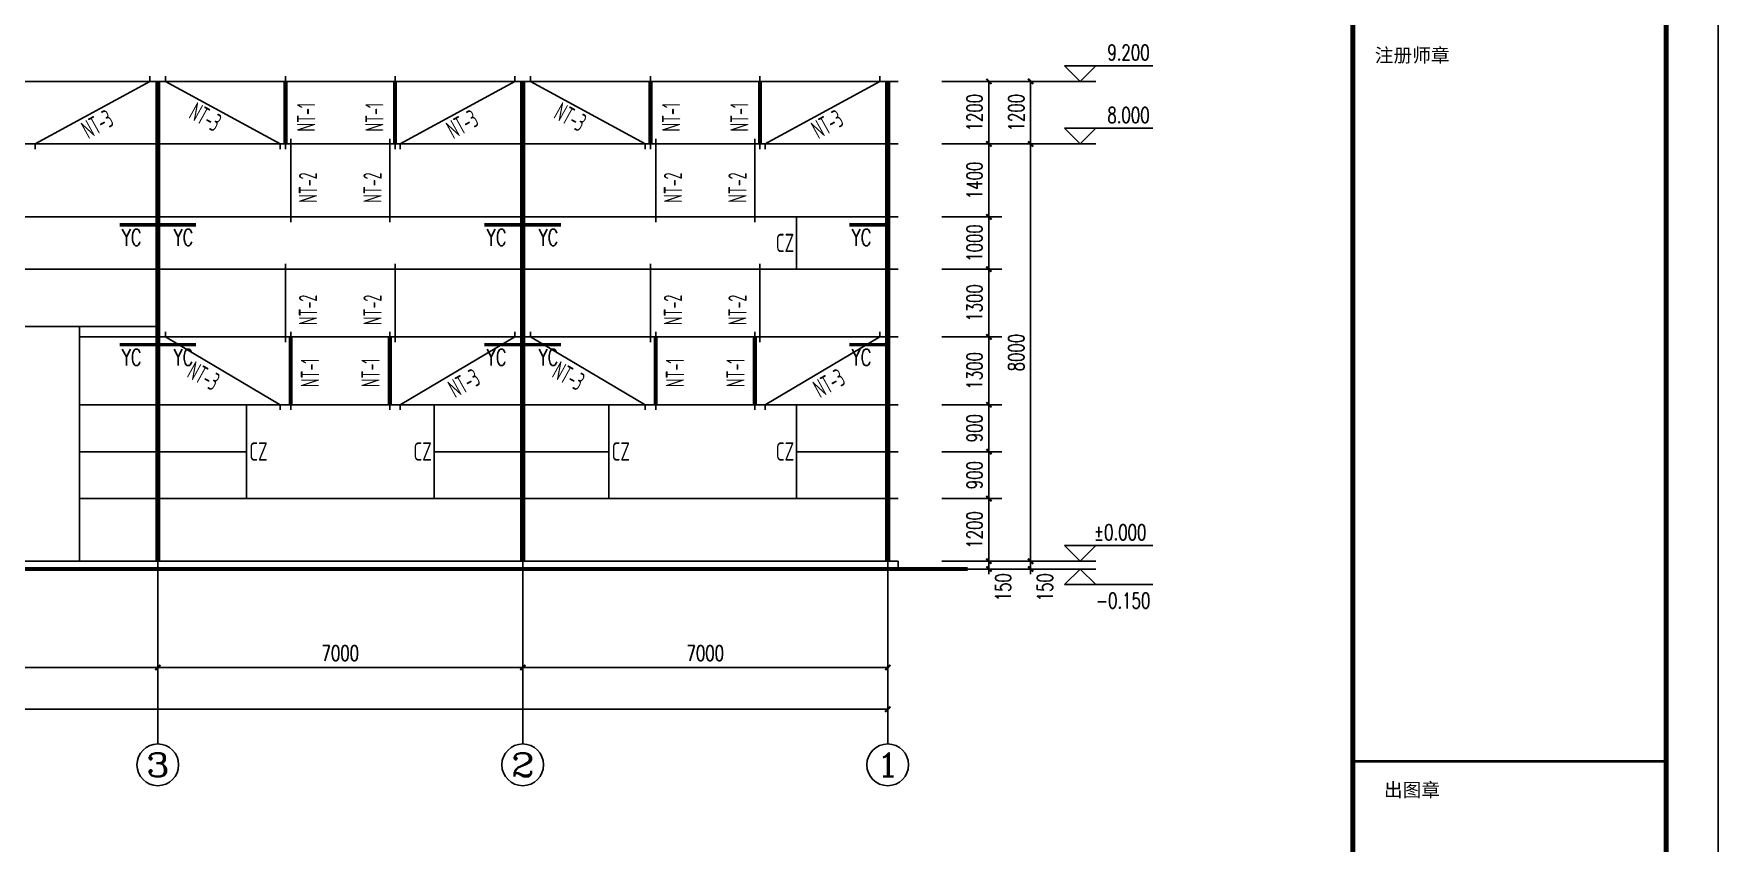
# Model space of a CAD drawing. Extents: x -17471 to 313636, y -71590 to 757901.
# Drawn here: x 281326 to 313636, y 507460 to 522983 of the extents above; entities that cross this region are included whole.
import ezdxf
from ezdxf.enums import TextEntityAlignment as Align

# ---------------------------------------------------------------- set-up
doc = ezdxf.new("R2010")
doc.units = 0
doc.header["$LTSCALE"] = 1000
doc.header["$MEASUREMENT"] = 0
for name, color, linetype in [('3T_WOOD', 21, 'Continuous'), ('AXIS', 3, 'Continuous'), ('AXIS_TEXT', 7, 'Continuous'), ('DIM_ELEV', 3, 'Continuous'), ('DOTE', 1, 'Continuous'), ('PUB_DIM', 3, 'Continuous'), ('PUB_TEXT', 7, 'Continuous'), ('PUB_TITLE', 4, 'Continuous'), ('WALL', 9, 'Continuous'), ('图框', 7, 'Continuous')]:
    doc.layers.add(name, color=color, linetype=linetype)
doc.styles.add('_SIMPLEX', font='sysz.shx', dxfattribs={"width": 0.8, "bigfont": 'syfs.shx'})
doc.styles.add('_TCH_AXIS', font='COMPLEX', dxfattribs={"bigfont": 'GBCBIG'})
doc.styles.add('_TCH_DIM', font='SIMPLEX', dxfattribs={"bigfont": 'GBCBIG'})
doc.styles.add('_TCH_DIM_T3', font='SIMPLEX', dxfattribs={"width": 0.705882, "bigfont": 'GBCBIG'})
doc.styles.add('COMPLEX', font='COMPLEX')
doc.styles.add('TSSD_REIN', font='Tssdeng.shx', dxfattribs={"width": 0.7, "bigfont": 'hztxt.shx'})
doc.styles.add('黑体', font='simhei.ttf', dxfattribs={"width": 0.6, "height": 4.3})
doc.dimstyles.new('_TCH_ARCH&&100', dxfattribs={"dimtxt": 297.5, "dimasz": 100, "dimexe": 250, "dimexo": 300, "dimgap": 126.25, "dimtad": 1, "dimdec": 0, "dimzin": 0, "dimdsep": 46, "dimtxsty": '_TCH_DIM_T3', "dimblk": 'ARCHTICK', "dimcen": 0.09, "dimclrt": 7, "dimazin": 2, "dimtfac": 1, "dimtdec": 0, "dimtix": 1, "dimtmove": 2, "dimatfit": 3, "dimfxl": 0, "dimtolj": 1, "dimtzin": 0, "dimarcsym": 0})

# ---------------------------------------------------------------- blocks, each defined once
blk = doc.blocks.new('结构图签1')
at = {"layer": '图框', "color": 4, "const_width": 98.6}
blk.add_lwpolyline([(333761, 58400), (339771, 58400), (339771, 1000), (333761, 1000)], close=True, dxfattribs=at)
at = {"layer": '图框', "color": 0, "const_width": 50}
blk.add_lwpolyline([(333761, 25302), (339771, 25302)], dxfattribs=at)
at = {"layer": '图框', "color": 4, "style": '黑体'}
for s, p in [('注册师章', (334183, 38709)), ('出图章', (334357, 24622))]:
    blk.add_text(s, height=262.9, dxfattribs=at).set_placement(p)
blk = doc.blocks.new('_ArchTick')
at = {"color": 0, "linetype": 'ByBlock', "const_width": 0.4}
blk.add_lwpolyline([(-0.5, -0.5), (0.5, 0.5)], dxfattribs=at)
blk = doc.blocks.new('*D1596')
at = {"layer": 'AXIS', "color": 0, "lineweight": -2, "transparency": 16777216}
for p, q in [((290706, 511569), (290706, 510581)), ((297706, 511569), (297706, 510581)), ((290706, 510831), (297706, 510831))]:
    blk.add_line(p, q, dxfattribs=at)
at = {"layer": 'Defpoints', "color": 0, "transparency": 16777216}
for p in [(290706, 511869), (297706, 511869), (297706, 510831)]:
    blk.add_point(p, dxfattribs=at)
at = {"layer": 'AXIS', "color": 0, "lineweight": -2, "transparency": 16777216, "xscale": 100, "yscale": 100, "zscale": 100, "rotation": 180}
blk.add_blockref('_ArchTick', (290706, 510831), dxfattribs=at)
at = {"layer": 'AXIS', "color": 0, "lineweight": -2, "transparency": 16777216, "xscale": 100, "yscale": 100, "zscale": 100}
blk.add_blockref('_ArchTick', (297706, 510831), dxfattribs=at)
at = {"layer": 'AXIS', "color": 7, "transparency": 16777216, "insert": (294206, 511106), "char_height": 297.5, "attachment_point": 5, "style": '_TCH_DIM_T3'}
blk.add_mtext('\\A1;7000', dxfattribs=at)
blk = doc.blocks.new('*D1597')
at = {"layer": 'AXIS', "color": 0, "lineweight": -2, "transparency": 16777216}
for p, q in [((283706, 511569), (283706, 510581)), ((290706, 511569), (290706, 510581)), ((283706, 510831), (290706, 510831))]:
    blk.add_line(p, q, dxfattribs=at)
at = {"layer": 'Defpoints', "color": 0, "transparency": 16777216}
for p in [(283706, 511869), (290706, 511869), (290706, 510831)]:
    blk.add_point(p, dxfattribs=at)
at = {"layer": 'AXIS', "color": 0, "lineweight": -2, "transparency": 16777216, "xscale": 100, "yscale": 100, "zscale": 100, "rotation": 180}
blk.add_blockref('_ArchTick', (283706, 510831), dxfattribs=at)
at = {"layer": 'AXIS', "color": 0, "lineweight": -2, "transparency": 16777216, "xscale": 100, "yscale": 100, "zscale": 100}
blk.add_blockref('_ArchTick', (290706, 510831), dxfattribs=at)
at = {"layer": 'AXIS', "color": 7, "transparency": 16777216, "insert": (287206, 511106), "char_height": 297.5, "attachment_point": 5, "style": '_TCH_DIM_T3'}
blk.add_mtext('\\A1;7000', dxfattribs=at)
blk = doc.blocks.new('*D1598')
at = {"layer": 'AXIS', "color": 0, "lineweight": -2, "transparency": 16777216}
for p, q in [((276706, 511569), (276706, 510581)), ((283706, 511569), (283706, 510581)), ((276706, 510831), (283706, 510831))]:
    blk.add_line(p, q, dxfattribs=at)
at = {"layer": 'Defpoints', "color": 0, "transparency": 16777216}
for p in [(276706, 511869), (283706, 511869), (283706, 510831)]:
    blk.add_point(p, dxfattribs=at)
at = {"layer": 'AXIS', "color": 0, "lineweight": -2, "transparency": 16777216, "xscale": 100, "yscale": 100, "zscale": 100, "rotation": 180}
blk.add_blockref('_ArchTick', (276706, 510831), dxfattribs=at)
at = {"layer": 'AXIS', "color": 0, "lineweight": -2, "transparency": 16777216, "xscale": 100, "yscale": 100, "zscale": 100}
blk.add_blockref('_ArchTick', (283706, 510831), dxfattribs=at)
at = {"layer": 'AXIS', "color": 7, "transparency": 16777216, "insert": (280206, 511106), "char_height": 297.5, "attachment_point": 5, "style": '_TCH_DIM_T3'}
blk.add_mtext('\\A1;7000', dxfattribs=at)
blk = doc.blocks.new('*D1610')
at = {"layer": 'AXIS', "color": 0, "lineweight": -2, "transparency": 16777216}
for p, q in [((199706, 511569), (199706, 509781)), ((297706, 511569), (297706, 509781)), ((199706, 510031), (297706, 510031))]:
    blk.add_line(p, q, dxfattribs=at)
at = {"layer": 'Defpoints', "color": 0, "transparency": 16777216}
for p in [(199706, 511869), (297706, 511869), (297706, 510031)]:
    blk.add_point(p, dxfattribs=at)
at = {"layer": 'AXIS', "color": 0, "lineweight": -2, "transparency": 16777216, "xscale": 100, "yscale": 100, "zscale": 100, "rotation": 180}
blk.add_blockref('_ArchTick', (199706, 510031), dxfattribs=at)
at = {"layer": 'AXIS', "color": 0, "lineweight": -2, "transparency": 16777216, "xscale": 100, "yscale": 100, "zscale": 100}
blk.add_blockref('_ArchTick', (297706, 510031), dxfattribs=at)
at = {"layer": 'AXIS', "color": 7, "transparency": 16777216, "insert": (248706, 510306), "char_height": 297.5, "attachment_point": 5, "style": '_TCH_DIM_T3'}
blk.add_mtext('\\A1;98000', dxfattribs=at)
blk = doc.blocks.new('*D1611')
at = {"layer": 'Defpoints', "color": 0, "transparency": 16777216}
for p in [(298446, 512869), (299646, 512869), (298446, 512719)]:
    blk.add_point(p, dxfattribs=at)
at = {"layer": 'PUB_DIM', "color": 0, "lineweight": -2, "transparency": 16777216}
for p, q in [((298746, 512869), (299896, 512869)), ((299646, 512869), (299646, 512969)), ((299646, 512719), (299646, 512869)), ((298746, 512719), (299896, 512719)), ((299646, 512719), (299646, 512619))]:
    blk.add_line(p, q, dxfattribs=at)
at = {"layer": 'PUB_DIM', "color": 0, "lineweight": -2, "transparency": 16777216, "xscale": 100, "yscale": 100, "zscale": 100}
for p, rotation in [((299646, 512869), 270), ((299646, 512719), 90)]:
    blk.add_blockref('_ArchTick', p, dxfattribs=dict(at, rotation=rotation))
at = {"layer": 'PUB_DIM', "color": 7, "transparency": 16777216, "insert": (299921, 512369), "char_height": 297.5, "attachment_point": 5, "rotation": 90, "style": '_TCH_DIM_T3'}
blk.add_mtext('\\A1;150', dxfattribs=at)
blk = doc.blocks.new('*D1612')
at = {"layer": 'Defpoints', "color": 0, "transparency": 16777216}
for p in [(298446, 514069), (299646, 514069), (298446, 512869)]:
    blk.add_point(p, dxfattribs=at)
at = {"layer": 'PUB_DIM', "color": 0, "lineweight": -2, "transparency": 16777216}
for p, q in [((298746, 514069), (299896, 514069)), ((299646, 512869), (299646, 514069)), ((298746, 512869), (299896, 512869))]:
    blk.add_line(p, q, dxfattribs=at)
at = {"layer": 'PUB_DIM', "color": 0, "lineweight": -2, "transparency": 16777216, "xscale": 100, "yscale": 100, "zscale": 100}
for p, rotation in [((299646, 514069), 90), ((299646, 512869), 270)]:
    blk.add_blockref('_ArchTick', p, dxfattribs=dict(at, rotation=rotation))
at = {"layer": 'PUB_DIM', "color": 7, "transparency": 16777216, "insert": (299371, 513469), "char_height": 297.5, "attachment_point": 5, "rotation": 90, "style": '_TCH_DIM_T3'}
blk.add_mtext('\\A1;1200', dxfattribs=at)
blk = doc.blocks.new('*D1613')
at = {"layer": 'Defpoints', "color": 0, "transparency": 16777216}
for p in [(298446, 514969), (299646, 514969), (298446, 514069)]:
    blk.add_point(p, dxfattribs=at)
at = {"layer": 'PUB_DIM', "color": 0, "lineweight": -2, "transparency": 16777216}
for p, q in [((298746, 514969), (299896, 514969)), ((299646, 514069), (299646, 514969)), ((298746, 514069), (299896, 514069))]:
    blk.add_line(p, q, dxfattribs=at)
at = {"layer": 'PUB_DIM', "color": 0, "lineweight": -2, "transparency": 16777216, "xscale": 100, "yscale": 100, "zscale": 100}
for p, rotation in [((299646, 514969), 90), ((299646, 514069), 270)]:
    blk.add_blockref('_ArchTick', p, dxfattribs=dict(at, rotation=rotation))
at = {"layer": 'PUB_DIM', "color": 7, "transparency": 16777216, "insert": (299371, 514519), "char_height": 297.5, "attachment_point": 5, "rotation": 90, "style": '_TCH_DIM_T3'}
blk.add_mtext('\\A1;900', dxfattribs=at)
blk = doc.blocks.new('*D1614')
at = {"layer": 'Defpoints', "color": 0, "transparency": 16777216}
for p in [(298446, 515869), (299646, 515869), (298446, 514969)]:
    blk.add_point(p, dxfattribs=at)
at = {"layer": 'PUB_DIM', "color": 0, "lineweight": -2, "transparency": 16777216}
for p, q in [((298746, 515869), (299896, 515869)), ((299646, 514969), (299646, 515869)), ((298746, 514969), (299896, 514969))]:
    blk.add_line(p, q, dxfattribs=at)
at = {"layer": 'PUB_DIM', "color": 0, "lineweight": -2, "transparency": 16777216, "xscale": 100, "yscale": 100, "zscale": 100}
for p, rotation in [((299646, 515869), 90), ((299646, 514969), 270)]:
    blk.add_blockref('_ArchTick', p, dxfattribs=dict(at, rotation=rotation))
at = {"layer": 'PUB_DIM', "color": 7, "transparency": 16777216, "insert": (299371, 515419), "char_height": 297.5, "attachment_point": 5, "rotation": 90, "style": '_TCH_DIM_T3'}
blk.add_mtext('\\A1;900', dxfattribs=at)
blk = doc.blocks.new('*D1615')
at = {"layer": 'Defpoints', "color": 0, "transparency": 16777216}
for p in [(298446, 517169), (299646, 517169), (298446, 515869)]:
    blk.add_point(p, dxfattribs=at)
at = {"layer": 'PUB_DIM', "color": 0, "lineweight": -2, "transparency": 16777216}
for p, q in [((298746, 517169), (299896, 517169)), ((299646, 515869), (299646, 517169)), ((298746, 515869), (299896, 515869))]:
    blk.add_line(p, q, dxfattribs=at)
at = {"layer": 'PUB_DIM', "color": 0, "lineweight": -2, "transparency": 16777216, "xscale": 100, "yscale": 100, "zscale": 100}
for p, rotation in [((299646, 517169), 90), ((299646, 515869), 270)]:
    blk.add_blockref('_ArchTick', p, dxfattribs=dict(at, rotation=rotation))
at = {"layer": 'PUB_DIM', "color": 7, "transparency": 16777216, "insert": (299371, 516519), "char_height": 297.5, "attachment_point": 5, "rotation": 90, "style": '_TCH_DIM_T3'}
blk.add_mtext('\\A1;1300', dxfattribs=at)
blk = doc.blocks.new('*D1616')
at = {"layer": 'Defpoints', "color": 0, "transparency": 16777216}
for p in [(298446, 518469), (299646, 518469), (298446, 517169)]:
    blk.add_point(p, dxfattribs=at)
at = {"layer": 'PUB_DIM', "color": 0, "lineweight": -2, "transparency": 16777216}
for p, q in [((298746, 518469), (299896, 518469)), ((299646, 517169), (299646, 518469)), ((298746, 517169), (299896, 517169))]:
    blk.add_line(p, q, dxfattribs=at)
at = {"layer": 'PUB_DIM', "color": 0, "lineweight": -2, "transparency": 16777216, "xscale": 100, "yscale": 100, "zscale": 100}
for p, rotation in [((299646, 518469), 90), ((299646, 517169), 270)]:
    blk.add_blockref('_ArchTick', p, dxfattribs=dict(at, rotation=rotation))
at = {"layer": 'PUB_DIM', "color": 7, "transparency": 16777216, "insert": (299371, 517819), "char_height": 297.5, "attachment_point": 5, "rotation": 90, "style": '_TCH_DIM_T3'}
blk.add_mtext('\\A1;1300', dxfattribs=at)
blk = doc.blocks.new('*D1617')
at = {"layer": 'Defpoints', "color": 0, "transparency": 16777216}
for p in [(298446, 519469), (299646, 519469), (298446, 518469)]:
    blk.add_point(p, dxfattribs=at)
at = {"layer": 'PUB_DIM', "color": 0, "lineweight": -2, "transparency": 16777216}
for p, q in [((298746, 519469), (299896, 519469)), ((299646, 518469), (299646, 519469)), ((298746, 518469), (299896, 518469))]:
    blk.add_line(p, q, dxfattribs=at)
at = {"layer": 'PUB_DIM', "color": 0, "lineweight": -2, "transparency": 16777216, "xscale": 100, "yscale": 100, "zscale": 100}
for p, rotation in [((299646, 519469), 90), ((299646, 518469), 270)]:
    blk.add_blockref('_ArchTick', p, dxfattribs=dict(at, rotation=rotation))
at = {"layer": 'PUB_DIM', "color": 7, "transparency": 16777216, "insert": (299371, 518969), "char_height": 297.5, "attachment_point": 5, "rotation": 90, "style": '_TCH_DIM_T3'}
blk.add_mtext('\\A1;1000', dxfattribs=at)
blk = doc.blocks.new('*D1618')
at = {"layer": 'Defpoints', "color": 0, "transparency": 16777216}
for p in [(298446, 520869), (299646, 520869), (298446, 519469)]:
    blk.add_point(p, dxfattribs=at)
at = {"layer": 'PUB_DIM', "color": 0, "lineweight": -2, "transparency": 16777216}
for p, q in [((298746, 520869), (299896, 520869)), ((299646, 519469), (299646, 520869)), ((298746, 519469), (299896, 519469))]:
    blk.add_line(p, q, dxfattribs=at)
at = {"layer": 'PUB_DIM', "color": 0, "lineweight": -2, "transparency": 16777216, "xscale": 100, "yscale": 100, "zscale": 100}
for p, rotation in [((299646, 520869), 90), ((299646, 519469), 270)]:
    blk.add_blockref('_ArchTick', p, dxfattribs=dict(at, rotation=rotation))
at = {"layer": 'PUB_DIM', "color": 7, "transparency": 16777216, "insert": (299371, 520169), "char_height": 297.5, "attachment_point": 5, "rotation": 90, "style": '_TCH_DIM_T3'}
blk.add_mtext('\\A1;1400', dxfattribs=at)
blk = doc.blocks.new('*D1619')
at = {"layer": 'Defpoints', "color": 0, "transparency": 16777216}
for p in [(298446, 522069), (299646, 522069), (298446, 520869)]:
    blk.add_point(p, dxfattribs=at)
at = {"layer": 'PUB_DIM', "color": 0, "lineweight": -2, "transparency": 16777216}
for p, q in [((298746, 522069), (299896, 522069)), ((299646, 520869), (299646, 522069)), ((298746, 520869), (299896, 520869))]:
    blk.add_line(p, q, dxfattribs=at)
at = {"layer": 'PUB_DIM', "color": 0, "lineweight": -2, "transparency": 16777216, "xscale": 100, "yscale": 100, "zscale": 100}
for p, rotation in [((299646, 522069), 90), ((299646, 520869), 270)]:
    blk.add_blockref('_ArchTick', p, dxfattribs=dict(at, rotation=rotation))
at = {"layer": 'PUB_DIM', "color": 7, "transparency": 16777216, "insert": (299371, 521469), "char_height": 297.5, "attachment_point": 5, "rotation": 90, "style": '_TCH_DIM_T3'}
blk.add_mtext('\\A1;1200', dxfattribs=at)
blk = doc.blocks.new('*D1620')
at = {"layer": 'Defpoints', "color": 0, "transparency": 16777216}
for p in [(298446, 512869), (300446, 512869), (298446, 512719)]:
    blk.add_point(p, dxfattribs=at)
at = {"layer": 'PUB_DIM', "color": 0, "lineweight": -2, "transparency": 16777216}
for p, q in [((298746, 512869), (300696, 512869)), ((300446, 512869), (300446, 512969)), ((300446, 512719), (300446, 512869)), ((298746, 512719), (300696, 512719)), ((300446, 512719), (300446, 512619))]:
    blk.add_line(p, q, dxfattribs=at)
at = {"layer": 'PUB_DIM', "color": 0, "lineweight": -2, "transparency": 16777216, "xscale": 100, "yscale": 100, "zscale": 100}
for p, rotation in [((300446, 512869), 270), ((300446, 512719), 90)]:
    blk.add_blockref('_ArchTick', p, dxfattribs=dict(at, rotation=rotation))
at = {"layer": 'PUB_DIM', "color": 7, "transparency": 16777216, "insert": (300721, 512369), "char_height": 297.5, "attachment_point": 5, "rotation": 90, "style": '_TCH_DIM_T3'}
blk.add_mtext('\\A1;150', dxfattribs=at)
blk = doc.blocks.new('*D1621')
at = {"layer": 'Defpoints', "color": 0, "transparency": 16777216}
for p in [(298446, 520869), (300446, 520869), (298446, 512869)]:
    blk.add_point(p, dxfattribs=at)
at = {"layer": 'PUB_DIM', "color": 0, "lineweight": -2, "transparency": 16777216}
for p, q in [((298746, 520869), (300696, 520869)), ((300446, 512869), (300446, 520869)), ((298746, 512869), (300696, 512869))]:
    blk.add_line(p, q, dxfattribs=at)
at = {"layer": 'PUB_DIM', "color": 0, "lineweight": -2, "transparency": 16777216, "xscale": 100, "yscale": 100, "zscale": 100}
for p, rotation in [((300446, 520869), 90), ((300446, 512869), 270)]:
    blk.add_blockref('_ArchTick', p, dxfattribs=dict(at, rotation=rotation))
at = {"layer": 'PUB_DIM', "color": 7, "transparency": 16777216, "insert": (300171, 516869), "char_height": 297.5, "attachment_point": 5, "rotation": 90, "style": '_TCH_DIM_T3'}
blk.add_mtext('\\A1;8000', dxfattribs=at)
blk = doc.blocks.new('*D1622')
at = {"layer": 'Defpoints', "color": 0, "transparency": 16777216}
for p in [(298446, 522069), (300446, 522069), (298446, 520869)]:
    blk.add_point(p, dxfattribs=at)
at = {"layer": 'PUB_DIM', "color": 0, "lineweight": -2, "transparency": 16777216}
for p, q in [((298746, 522069), (300696, 522069)), ((300446, 520869), (300446, 522069)), ((298746, 520869), (300696, 520869))]:
    blk.add_line(p, q, dxfattribs=at)
at = {"layer": 'PUB_DIM', "color": 0, "lineweight": -2, "transparency": 16777216, "xscale": 100, "yscale": 100, "zscale": 100}
for p, rotation in [((300446, 522069), 90), ((300446, 520869), 270)]:
    blk.add_blockref('_ArchTick', p, dxfattribs=dict(at, rotation=rotation))
at = {"layer": 'PUB_DIM', "color": 7, "transparency": 16777216, "insert": (300171, 521469), "char_height": 297.5, "attachment_point": 5, "rotation": 90, "style": '_TCH_DIM_T3'}
blk.add_mtext('\\A1;1200', dxfattribs=at)
blk = doc.blocks.new('_AXISO')
blk.add_circle((0, 0), 0.5)
at = {"layer": 'AXIS_TEXT', "style": 'COMPLEX', "width": 1.041667}
blk.add_attdef('A', text='', height=0.56, dxfattribs=at).set_placement((-0.25, -0.28), (0.25, -0.28), align=Align.FIT)

msp = doc.modelspace()

# ---------------------------------------------------------------- linework, layer by layer
for p, q in [((286156.1, 522168.9), (286156.1, 520768.9)), ((288256.1, 522168.9), (288256.1, 520768.9)), ((293156.1, 522168.9), (293156.1, 520768.9)), ((295256.1, 522168.9), (295256.1, 520768.9)), ((286256.1, 520968.9), (286256.1, 519368.9)), ((288156.1, 520968.9), (288156.1, 519368.9)), ((293256.1, 520968.9), (293256.1, 519368.9)), ((295156.1, 520968.9), (295156.1, 519368.9)), ((286156.1, 518568.9), (286156.1, 517068.9)), ((288256.1, 518568.9), (288256.1, 517068.9)), ((293156.1, 518568.9), (293156.1, 517068.9)), ((295256.1, 518568.9), (295256.1, 517068.9)), ((286256.1, 517268.9), (286256.1, 515768.9)), ((288156.1, 517268.9), (288156.1, 515768.9)), ((293256.1, 517268.9), (293256.1, 515768.9)), ((295156.1, 517268.9), (295156.1, 515768.9)), ((297906.1, 512868.9), (199506.1, 512868.9)), ((297906.1, 512868.9), (297906.1, 512718.9))]:
    msp.add_line(p, q)
at = {"color": 2}
msp.add_line((276706.1, 517368.9), (283706.1, 517368.9), dxfattribs=at)
for points in [[(281356.1, 520768.9), (281356.1, 520868.9), (283556.1, 522068.9), (283556.1, 522168.9)], [(286056.1, 520768.9), (286056.1, 520868.9), (283856.1, 522068.9), (283856.1, 522168.9)], [(288356.1, 520768.9), (288356.1, 520868.9), (290556.1, 522068.9), (290556.1, 522168.9)], [(293056.1, 520768.9), (293056.1, 520868.9), (290856.1, 522068.9), (290856.1, 522168.9)], [(295356.1, 520768.9), (295356.1, 520868.9), (297556.1, 522068.9), (297556.1, 522168.9)], [(286056.1, 515768.9), (286056.1, 515868.9), (283856.1, 517168.9), (283856.1, 517268.9)], [(288356.1, 515768.9), (288356.1, 515868.9), (290556.1, 517168.9), (290556.1, 517268.9)], [(293056.1, 515768.9), (293056.1, 515868.9), (290856.1, 517168.9), (290856.1, 517268.9)], [(295356.1, 515768.9), (295356.1, 515868.9), (297556.1, 517168.9), (297556.1, 517268.9)]]:
    msp.add_lwpolyline(points)
at = {"color": 3, "const_width": 100}
for points in [[(283706.1, 512868.9), (283706.1, 522068.9)], [(290706.1, 512868.9), (290706.1, 522068.9)], [(297706.1, 512868.9), (297706.1, 522068.9)]]:
    msp.add_lwpolyline(points, dxfattribs=at)
at = {"const_width": 80}
for points in [[(286156.1, 520868.9), (286156.1, 522068.9)], [(288256.1, 520868.9), (288256.1, 522068.9)], [(293156.1, 520868.9), (293156.1, 522068.9)], [(295256.1, 520868.9), (295256.1, 522068.9)], [(286256.1, 515868.9), (286256.1, 517168.9)], [(288156.1, 515868.9), (288156.1, 517168.9)], [(293256.1, 515868.9), (293256.1, 517168.9)], [(295156.1, 515868.9), (295156.1, 517168.9)], [(299240.5, 512718.9), (198212.8, 512718.9)]]:
    msp.add_lwpolyline(points, dxfattribs=at)
at = {"color": 2}
for points in [[(295956.1, 519468.9), (201456.1, 519468.9), (201456.1, 518468.9), (295956.1, 518468.9)], [(282206.1, 517368.9), (278206.1, 517368.9), (278206.1, 512868.9), (282206.1, 512868.9)], [(289006.1, 515868.9), (285406.1, 515868.9), (285406.1, 514068.9), (289006.1, 514068.9)], [(295956.1, 515868.9), (292356.1, 515868.9), (292356.1, 514068.9), (295956.1, 514068.9)]]:
    msp.add_lwpolyline(points, close=True, dxfattribs=at)
at = {"layer": '3T_WOOD'}
for p, q in [((297906.1, 522068.9), (199506.1, 522068.9)), ((297906.1, 520868.9), (199506.1, 520868.9)), ((297906.1, 519468.9), (199506.1, 519468.9)), ((297906.1, 518468.9), (199506.1, 518468.9)), ((297906.1, 517168.9), (282206.1, 517168.9)), ((297906.1, 515868.9), (282206.1, 515868.9)), ((285406.1, 514968.9), (282206.1, 514968.9)), ((292356.1, 514968.9), (289006.1, 514968.9)), ((297906.1, 514968.9), (295956.1, 514968.9)), ((297906.1, 514068.9), (282206.1, 514068.9))]:
    msp.add_line(p, q, dxfattribs=at)
at = {"layer": 'AXIS'}
for p, q in [((283706.1, 511868.9), (283706.1, 509364.7)), ((290706.1, 511868.9), (290706.1, 509364.7)), ((297706.1, 511868.9), (297706.1, 509364.7))]:
    msp.add_line(p, q, dxfattribs=at)
at = {"layer": 'DIM_ELEV'}
for p, q in [((301396.1, 522068.9), (301096.1, 522368.9)), ((301096.1, 522368.9), (302788.1, 522368.9)), ((301396.1, 522068.9), (301696.1, 522368.9)), ((300696.1, 522068.9), (301696.1, 522068.9)), ((301396.1, 520868.9), (301096.1, 521168.9)), ((301096.1, 521168.9), (302788.1, 521168.9)), ((301396.1, 520868.9), (301696.1, 521168.9)), ((300696.1, 520868.9), (301696.1, 520868.9)), ((301396.1, 512868.9), (301096.1, 513168.9)), ((301096.1, 513168.9), (302788.1, 513168.9)), ((301396.1, 512868.9), (301696.1, 513168.9)), ((300696.1, 512868.9), (301696.1, 512868.9)), ((300696.1, 512718.9), (301696.1, 512718.9)), ((301396.1, 512718.9), (301096.1, 512418.9)), ((301396.1, 512718.9), (301696.1, 512418.9)), ((301096.1, 512418.9), (302788.1, 512418.9))]:
    msp.add_line(p, q, dxfattribs=at)
at = {"layer": 'DOTE'}
for p, q in [((283706.1, 511868.9), (283706.1, 522068.9)), ((290706.1, 511868.9), (290706.1, 522068.9)), ((297706.1, 511868.9), (297706.1, 522068.9))]:
    msp.add_line(p, q, dxfattribs=at)
at = {"layer": 'PUB_TITLE'}
msp.add_lwpolyline([(187535.9, 483730.5), (313635.9, 483730.5), (313635.9, 543130.5), (187535.9, 543130.5)], close=True, dxfattribs=at)
at = {"layer": 'PUB_TITLE', "const_width": 100}
msp.add_lwpolyline([(190035.9, 484730.5), (312635.9, 484730.5), (312635.9, 542130.5), (190035.9, 542130.5)], close=True, dxfattribs=at)
at = {"layer": 'WALL', "color": 181, "const_width": 66.7}
for points in [[(283706.1, 519318.9), (282972.2, 519318.9)], [(283706.1, 519318.9), (284440, 519318.9)], [(290706.1, 519318.9), (289972.2, 519318.9)], [(290706.1, 519318.9), (291440, 519318.9)], [(297706.1, 519318.9), (296972.2, 519318.9)], [(283706.1, 517018.9), (282972.2, 517018.9)], [(283706.1, 517018.9), (284440, 517018.9)], [(290706.1, 517018.9), (289972.2, 517018.9)], [(290706.1, 517018.9), (291440, 517018.9)], [(297706.1, 517018.9), (296972.2, 517018.9)]]:
    msp.add_lwpolyline(points, dxfattribs=at)

# ---------------------------------------------------------------- block references
msp.add_blockref('结构图签1', (-27134.7, 483730.5))
at = {"layer": 'AXIS'}
ref = msp.add_blockref('_AXISO', (283706.1, 508964.7), dxfattribs=dict(at, xscale=800, yscale=800, zscale=800))
ref.add_attrib('A', '3', dxfattribs={"layer": 'AXIS_TEXT', "height": 452.5, "style": '_TCH_AXIS', "width": 1.5}).set_placement((283479.8, 508738.4), (283932.3, 508738.4), align=Align.FIT)
ref = msp.add_blockref('_AXISO', (290706.1, 508964.7), dxfattribs=dict(at, xscale=800, yscale=800, zscale=800))
ref.add_attrib('A', '2', dxfattribs={"layer": 'AXIS_TEXT', "height": 452.5, "style": '_TCH_AXIS', "width": 1.5}).set_placement((290479.8, 508738.4), (290932.3, 508738.4), align=Align.FIT)
ref = msp.add_blockref('_AXISO', (297706.1, 508964.7), dxfattribs=dict(at, xscale=800, yscale=800, zscale=800))
ref.add_attrib('A', '1', dxfattribs={"layer": 'AXIS_TEXT', "height": 452.5, "style": '_TCH_AXIS', "width": 2.333333}).set_placement((297479.8, 508738.4), (297932.3, 508738.4), align=Align.FIT)

# ---------------------------------------------------------------- texts
at = {"color": 3, "linetype": 'ByBlock', "style": '_SIMPLEX', "width": 0.65}
for s, rotation, p in [('NT-3', 28.98885, (282374.9, 520954.6, 1176.6)), ('NT-3', 331.01115, (284279.2, 521374.6, 1176.6)), ('NT-1', 90, (286726.5, 521106.3)), ('NT-1', 90, (288035.7, 521106.3)), ('NT-3', 28.98885, (289374.9, 520954.6, 1176.6)), ('NT-3', 331.01115, (291279.2, 521374.6, 1176.6)), ('NT-1', 90, (293726.5, 521106.3)), ('NT-1', 90, (295035.7, 521106.3)), ('NT-3', 28.98885, (296374.9, 520954.6, 1176.6)), ('NT-2', 90, (286762.1, 519739.3)), ('NT-2', 90, (288000, 519739.3)), ('NT-2', 90, (293762.1, 519739.3)), ('NT-2', 90, (295000, 519739.3)), ('NT-2', 90, (286762.1, 517394.9)), ('NT-2', 90, (288000, 517394.9)), ('NT-2', 90, (293762.1, 517394.9)), ('NT-2', 90, (295000, 517394.9)), ('NT-3', 331.01115, (284246.2, 516408.7, 1176.6)), ('NT-1', 90, (286800.2, 516206.3)), ('NT-1', 90, (287961.9, 516206.3)), ('NT-3', 331.01115, (291246.2, 516408.7, 1176.6)), ('NT-1', 90, (293800.2, 516206.3)), ('NT-1', 90, (294961.9, 516206.3)), ('NT-3', 28.98885, (289407.8, 515988.7, 1176.6)), ('NT-3', 28.98885, (296407.8, 515988.7, 1176.6))]:
    msp.add_text(s, height=350, rotation=rotation, dxfattribs=at).set_placement(p)
at = {"color": 7, "style": '_TCH_AXIS', "width": 0.705882}
for p in [(283016.1, 518918.4), (284010.3, 518918.4), (290016.1, 518918.4), (291010.3, 518918.4), (297016.1, 518918.4), (283016.1, 516618.4), (284010.3, 516618.4), (290016.1, 516618.4), (291010.3, 516618.4), (297016.1, 516618.4)]:
    msp.add_text('YC', height=318.75, dxfattribs=at).set_placement(p)
at = {"layer": 'PUB_TEXT'}
for s, height, style, width, p in [('9.200', 297.5, '_TCH_DIM', 0.705882, (301918.1, 522473.9)), ('8.000', 297.5, '_TCH_DIM', 0.705882, (301918.1, 521273.9)), ('CZ', 350, 'TSSD_REIN', 0.7, (295559.5, 518797.2)), ('CZ', 350, 'TSSD_REIN', 0.7, (285461, 514797.2)), ('CZ', 350, 'TSSD_REIN', 0.7, (288609.5, 514797.2)), ('CZ', 350, 'TSSD_REIN', 0.7, (292411, 514797.2)), ('CZ', 350, 'TSSD_REIN', 0.7, (295559.5, 514797.2)), ('%%P0.000', 297.5, '_TCH_DIM', 0.705882, (301658.1, 513273.9)), ('-0.150', 297.5, '_TCH_DIM', 0.705882, (301698.1, 511963.9))]:
    msp.add_text(s, height=height, dxfattribs=dict(at, style=style, width=width)).set_placement(p)

# ---------------------------------------------------------------- dimensions: what is measured, and where the dimension line sits
at = {"layer": 'AXIS'}
for p1, p2, distance, picture, middle in [((199706.1, 511868.9), (297706.1, 511868.9), -1837.5, '*D1610', (248706.1, 510306.4)), ((276706.1, 511868.9), (283706.1, 511868.9), -1037.5, '*D1598', (280206.1, 511106.4)), ((283706.1, 511868.9), (290706.1, 511868.9), -1037.5, '*D1597', (287206.1, 511106.4)), ((290706.1, 511868.9), (297706.1, 511868.9), -1037.5, '*D1596', (294206.1, 511106.4))]:
    dim = msp.add_aligned_dim(p1=p1, p2=p2, distance=distance, dimstyle='_TCH_ARCH&&100', dxfattribs=at)
    dim.commit()
    dim.dimension.update_dxf_attribs({"geometry": picture, "text_midpoint": middle})
at = {"layer": 'PUB_DIM'}
for p1, p2, distance, picture, middle in [((298446.1, 520868.9), (298446.1, 522068.9), -1200, '*D1619', (299371.1, 521468.9)), ((298446.1, 520868.9), (298446.1, 522068.9), -2000, '*D1622', (300171.1, 521468.9)), ((298446.1, 519468.9), (298446.1, 520868.9), -1200, '*D1618', (299371.1, 520168.9)), ((298446.1, 512868.9), (298446.1, 520868.9), -2000, '*D1621', (300171.1, 516868.9)), ((298446.1, 518468.9), (298446.1, 519468.9), -1200, '*D1617', (299371.1, 518968.9)), ((298446.1, 517168.9), (298446.1, 518468.9), -1200, '*D1616', (299371.1, 517818.9)), ((298446.1, 515868.9), (298446.1, 517168.9), -1200, '*D1615', (299371.1, 516518.9)), ((298446.1, 514968.9), (298446.1, 515868.9), -1200, '*D1614', (299371.1, 515418.9)), ((298446.1, 514068.9), (298446.1, 514968.9), -1200, '*D1613', (299371.1, 514518.9)), ((298446.1, 512868.9), (298446.1, 514068.9), -1200, '*D1612', (299371.1, 513468.9))]:
    dim = msp.add_aligned_dim(p1=p1, p2=p2, distance=distance, dimstyle='_TCH_ARCH&&100', dxfattribs=at)
    dim.commit()
    dim.dimension.update_dxf_attribs({"geometry": picture, "text_midpoint": middle})
for base, picture, middle in [((299646.1, 512868.9), '*D1611', (299921.1, 512368.9)), ((300446.1, 512868.9), '*D1620', (300721.1, 512368.9))]:
    dim = msp.add_linear_dim(base=base, p1=(298446.1, 512718.9), p2=(298446.1, 512868.9), angle=90, dimstyle='_TCH_ARCH&&100', dxfattribs=at)
    dim.commit()
    dim.dimension.update_dxf_attribs({"geometry": picture, "text_midpoint": middle, "dimtype": 129})

doc.saveas('drawing.dxf')
